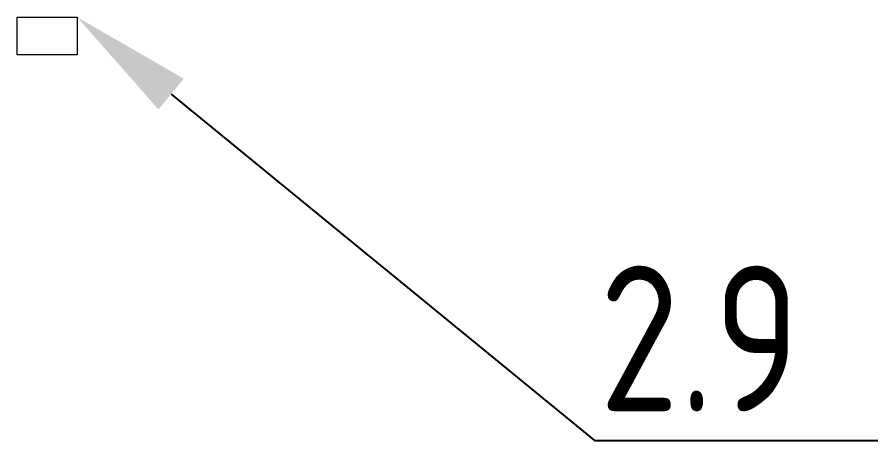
# Model space of a CAD drawing. Header units: millimetres. Extents: x 304092 to 9387535, y -16707 to 344175.
# Drawn here: x 336253 to 338025, y 331566 to 332472 of the extents above; entities that cross this region are included whole.
import ezdxf
from ezdxf import colors
from ezdxf.entities.mleader import LeaderData, LeaderLine
from ezdxf.math import Vec2, Vec3

# ---------------------------------------------------------------- set-up
doc = ezdxf.new("R2010")
doc.units = ezdxf.units.MM
doc.styles.get("Standard").update_dxf_attribs({"font": 'GOST.TTF'})

msp = doc.modelspace()

# ---------------------------------------------------------------- linework, layer by layer
at = {"color": 4, "lineweight": 9, "elevation": 0}
msp.add_lwpolyline([(336252.6, 332471.5), (336376.3, 332471.5), (336376.3, 332394.3), (336252.6, 332394.3)], close=True, dxfattribs=at)

# ---------------------------------------------------------------- leaders
at = {"lineweight": 9}
ml = msp.add_multileader_mtext('Standard', dxfattribs=at)
ml.set_content('2.9', color=256)
ml.set_leader_properties()
ml.build(insert=Vec2(0, 0))
ml.multileader.update_dxf_attribs({"text_left_attachment_type": 6, "text_right_attachment_type": 6, "arrow_head_size": 250})
ctx = ml.context
ctx.base_point, ctx.char_height, ctx.arrow_head_size, ctx.plane_origin = Vec3(337449.7, 331599.5, 0), 300, 250, Vec3(336308.3, 332331.7, 0)
ctx.left_attachment, ctx.right_attachment = 6, 6
notes = []
notes.append((ctx, [(0, (1, 1, 0), (337441.7, 331599.5, 0), (1, 0), 8, [(0, [(336376.3, 332471.5, 0)], 0, [])])]))
ctx.mtext.insert, ctx.mtext.flow_direction = Vec3(337451.7, 331959.5, 0), 5
for ctx, leaders in notes:
    for number, flags, end, landing, length, lines in leaders:
        leader = LeaderData()
        leader.index, (leader.has_last_leader_line, leader.has_dogleg_vector, leader.attachment_direction) = number, flags
        leader.last_leader_point, leader.dogleg_vector, leader.dogleg_length = Vec3(end), Vec3(landing), length
        for number, points, colour, breaks in lines:
            line = LeaderLine()
            line.index, line.vertices, line.color, line.breaks = number, Vec3.list(points), colors.encode_raw_color(colour), breaks
            leader.lines.append(line)
        ctx.leaders.append(leader)

doc.saveas('drawing.dxf')
